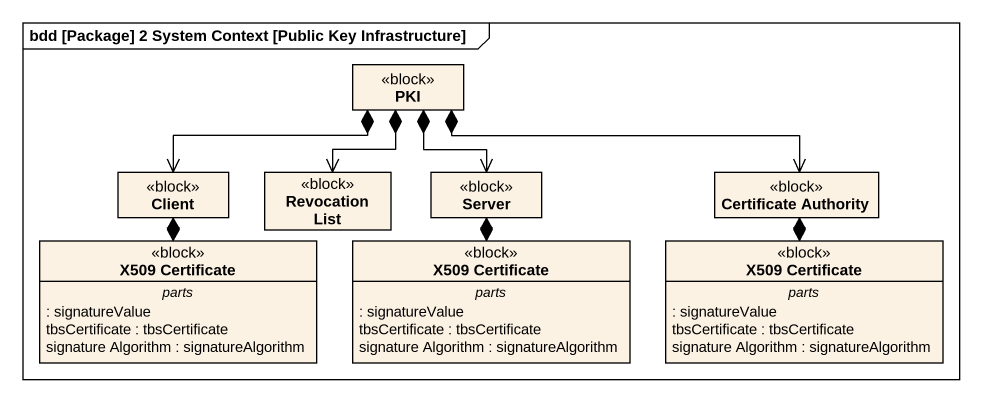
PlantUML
@startuml
mainframe bdd [Package] 2 System Context [Public Key Infrastructure]
hide circle
hide empty members
class PKI <<block>>
class Client <<block>>
class "Revocation List" as Revocation_List <<block>>
class Server <<block>>
class "Certificate Authority" as Certificate_Authority <<block>>
class "X509 Certificate" as X509_Certificate <<block>> {
  -- parts --
  : signatureValue
  tbsCertificate : tbsCertificate
  signature Algorithm : signatureAlgorithm
}
class "X509 Certificate" as X509_Certificate_2 <<block>> {
  -- parts --
  : signatureValue
  tbsCertificate : tbsCertificate
  signature Algorithm : signatureAlgorithm
}
class "X509 Certificate" as X509_Certificate_3 <<block>> {
  -- parts --
  : signatureValue
  tbsCertificate : tbsCertificate
  signature Algorithm : signatureAlgorithm
}
PKI *-left-> Client
PKI *--> Revocation_List
PKI *--> Server
PKI *-right-> Certificate_Authority
Client *--> X509_Certificate
Server *--> X509_Certificate_2
Certificate_Authority *--> X509_Certificate_3
@enduml
